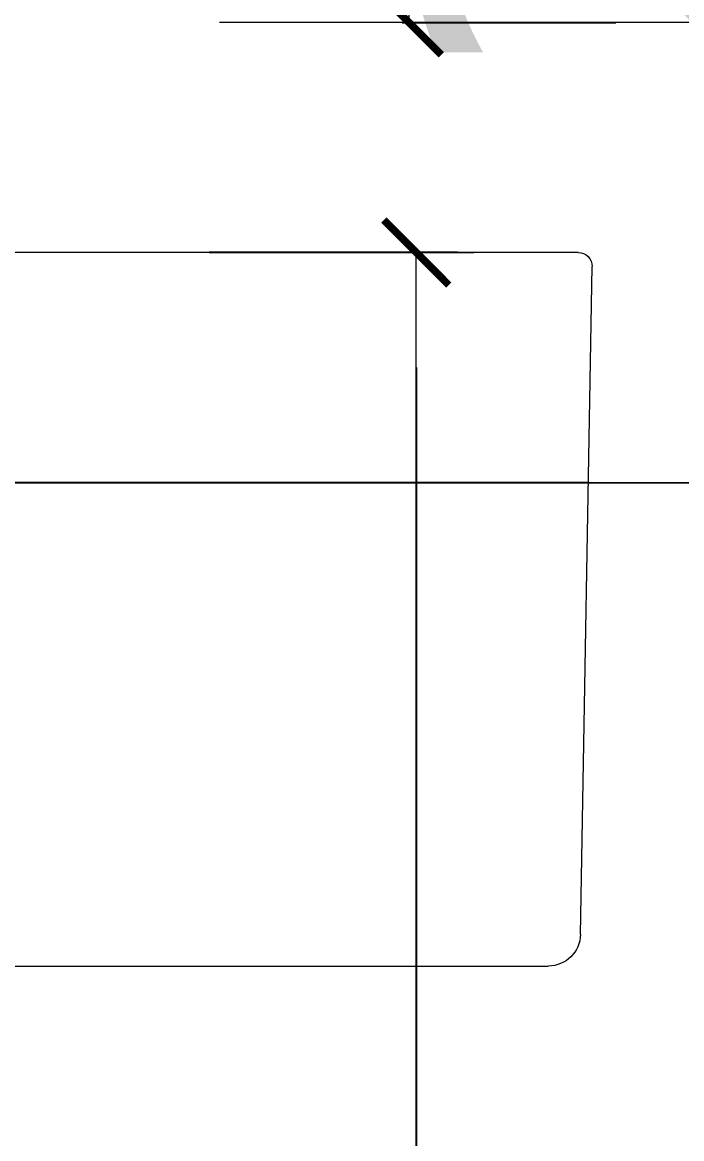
# Model space of a CAD drawing. Header units: metres. Extents: x 126 to 596, y -539 to -70.
# Drawn here: x 354.8769 to 355.0202, y -381.7273 to -381.4848 of the extents above; entities that cross this region are included whole.
import ezdxf

# ---------------------------------------------------------------- set-up
doc = ezdxf.new("R2010")
doc.units = ezdxf.units.M
doc.header["$LTSCALE"] = 10
doc.linetypes.add('HIDDEN', pattern=[0.375, 0.25, -0.125])
doc.linetypes.add('HIDDEN2', pattern=[4.7625, 3.175, -1.5875])
doc.layers.add('A-Equipamiento', color=251, linetype='Continuous', lineweight=5)
doc.layers.add('Dimension', color=3, linetype='Continuous', lineweight=5)
doc.layers.add('A-Proyección', color=1, linetype='HIDDEN')
doc.styles.add('Verdana', font='verdana.ttf')
doc.dimstyles.new('ST-COTA-25', dxfattribs={"dimscale": 0.25, "dimtxt": 0.3, "dimasz": 0.1, "dimexe": 0.18, "dimexo": 0.0625, "dimgap": 0.09, "dimtad": 1, "dimzin": 1, "dimdsep": 46, "dimtxsty": 'Verdana', "dimblk1": 'COTA_N', "dimblk2": 'COTA_N', "dimsah": 1, "dimcen": 0.09, "dimclrd": 8, "dimclre": 8, "dimclrt": 7, "dimadec": 0, "dimazin": 0, "dimtfac": 1, "dimtix": 1, "dimtmove": 0, "dimatfit": 3, "dimldrblk": 'COTA_N', "dimfxl": 0.18, "dimtolj": 1, "dimtzin": 0, "dimarcsym": 0})

# ---------------------------------------------------------------- blocks, each defined once
blk = doc.blocks.new('COTA_N')
for p, q in [((0, 0.5), (0, -0.5)), ((-1, 0), (0, 0))]:
    blk.add_line(p, q)
at = {"color": 3, "const_width": 0.065}
blk.add_lwpolyline([(0.1414, 0.1414), (0.2828, 0.2828), (0, 0), (-0.1414, -0.1414), (-0.2828, -0.2828)], dxfattribs=at)
blk = doc.blocks.new('*D116')
at = {"layer": 'Defpoints', "color": 0, "transparency": 16777216}
for p in [(13.65702, 2.07), (13.7153, 2.07), (13.69821, 0.97)]:
    blk.add_point(p, dxfattribs=at)
at = {"layer": 'Dimension', "color": 8, "lineweight": -2, "transparency": 16777216}
for p, q in [((13.67264, 2.07), (13.7603, 2.07)), ((13.7153, 0.995), (13.7153, 2.045)), ((13.71383, 0.97), (13.7603, 0.97))]:
    blk.add_line(p, q, dxfattribs=at)
at = {"layer": 'Dimension', "color": 8, "lineweight": -2, "transparency": 16777216, "xscale": 0.025, "yscale": 0.025, "zscale": 0.025}
for p, rotation in [((13.7153, 2.07), 90), ((13.7153, 0.97), 270)]:
    blk.add_blockref('COTA_N', p, dxfattribs=dict(at, rotation=rotation))
at = {"layer": 'Dimension', "color": 2, "transparency": 16777216, "insert": (13.65377, 1.52), "char_height": 0.075, "attachment_point": 5, "rotation": 90, "style": 'Verdana'}
blk.add_mtext('\\A1;1.10', dxfattribs=at)
blk = doc.blocks.new('A$C69696671')
for p, q in [((3, 155), (7, 155)), ((7, 155), (402.89, 155)), ((2.53, 6.88), (0, 151.95)), ((400.36, 0), (9.53, 0))]:
    blk.add_line(p, q)
for centre, radius, start, end in [((3, 152), 3, 90, 181), ((9.53, 7), 7, 181, 270)]:
    blk.add_arc(centre, radius, start, end)
blk = doc.blocks.new('*D117')
at = {"layer": 'Defpoints', "color": 0, "transparency": 16777216}
for p in [(13.7415, 0.92), (13.63026, 0.07), (13.71692, 0.07)]:
    blk.add_point(p, dxfattribs=at)
at = {"layer": 'Dimension', "color": 8, "lineweight": -2, "transparency": 16777216}
for p, q in [((13.72588, 0.92), (13.67192, 0.92)), ((13.71692, 0.895), (13.71692, 0.095)), ((13.64589, 0.07), (13.76192, 0.07))]:
    blk.add_line(p, q, dxfattribs=at)
at = {"layer": 'Dimension', "color": 8, "lineweight": -2, "transparency": 16777216, "xscale": 0.025, "yscale": 0.025, "zscale": 0.025}
for p, rotation in [((13.71692, 0.92), 90), ((13.71692, 0.07), 270)]:
    blk.add_blockref('COTA_N', p, dxfattribs=dict(at, rotation=rotation))
at = {"layer": 'Dimension', "color": 2, "transparency": 16777216, "insert": (13.65521, 0.495), "char_height": 0.075, "attachment_point": 5, "rotation": 90, "style": 'Verdana'}
blk.add_mtext('\\A1;0.85', dxfattribs=at)
blk = doc.blocks.new('*D118')
at = {"layer": 'Defpoints', "color": 0, "transparency": 16777216}
for p in [(13.39064, 2.07), (13.48307, 0.07), (13.81736, 0.07)]:
    blk.add_point(p, dxfattribs=at)
at = {"layer": 'Dimension', "color": 8, "lineweight": -2, "transparency": 16777216}
for p, q in [((13.40627, 2.07), (13.86236, 2.07)), ((13.81736, 2.045), (13.81736, 0.095)), ((13.4987, 0.07), (13.86236, 0.07))]:
    blk.add_line(p, q, dxfattribs=at)
at = {"layer": 'Dimension', "color": 8, "lineweight": -2, "transparency": 16777216, "xscale": 0.025, "yscale": 0.025, "zscale": 0.025}
for p, rotation in [((13.81736, 2.07), 90), ((13.81736, 0.07), 270)]:
    blk.add_blockref('COTA_N', p, dxfattribs=dict(at, rotation=rotation))
at = {"layer": 'Dimension', "color": 2, "transparency": 16777216, "insert": (13.75579, 1.07), "char_height": 0.075, "attachment_point": 5, "rotation": 90, "style": 'Verdana'}
blk.add_mtext('\\A1;2.00', dxfattribs=at)
blk = doc.blocks.new('A$C62401038')
at = {"layer": 'A-Equipamiento', "color": 2}
for points in [[(13.75432, 0.87), (14.84274, 0.87), (14.84274, 0.97), (13.67419, 0.97)], [(13.34606, 0.87), (13.0849, 0.87), (13.0849, 0.67), (14.84274, 0.67), (14.84274, 0.87), (13.75432, 0.87)]]:
    blk.add_lwpolyline(points, dxfattribs=at)
at = {"layer": 'A-Proyección', "color": 1, "linetype": 'HIDDEN2'}
blk.add_line((13.75432, 0.87), (13.34606, 0.87), dxfattribs=at)
at = {"layer": 'Dimension', "xscale": -0.001, "yscale": 0.001, "zscale": 0.001}
blk.add_blockref('A$C69696671', (13.75514, 0.765), dxfattribs=at)
at = {"layer": 'Dimension'}
for base, p1, p2, picture, middle in [((13.81736, 0.07), (13.39064, 2.07), (13.48307, 0.07), '*D118', (13.75579, 1.07)), ((13.7153, 2.07), (13.69821, 0.97), (13.65702, 2.07), '*D116', (13.65377, 1.52)), ((13.71692, 0.07), (13.7415, 0.92), (13.63026, 0.07), '*D117', (13.65521, 0.495))]:
    dim = blk.add_linear_dim(base=base, p1=p1, p2=p2, angle=90, dimstyle='ST-COTA-25', override={"dimclrt": 2}, dxfattribs=at)
    dim.commit()
    dim.dimension.update_dxf_attribs({"geometry": picture, "text_midpoint": middle})

msp = doc.modelspace()

# ---------------------------------------------------------------- block references
msp.add_blockref('A$C62401038', (341.24563, -382.45478, 0))

doc.saveas('drawing.dxf')
